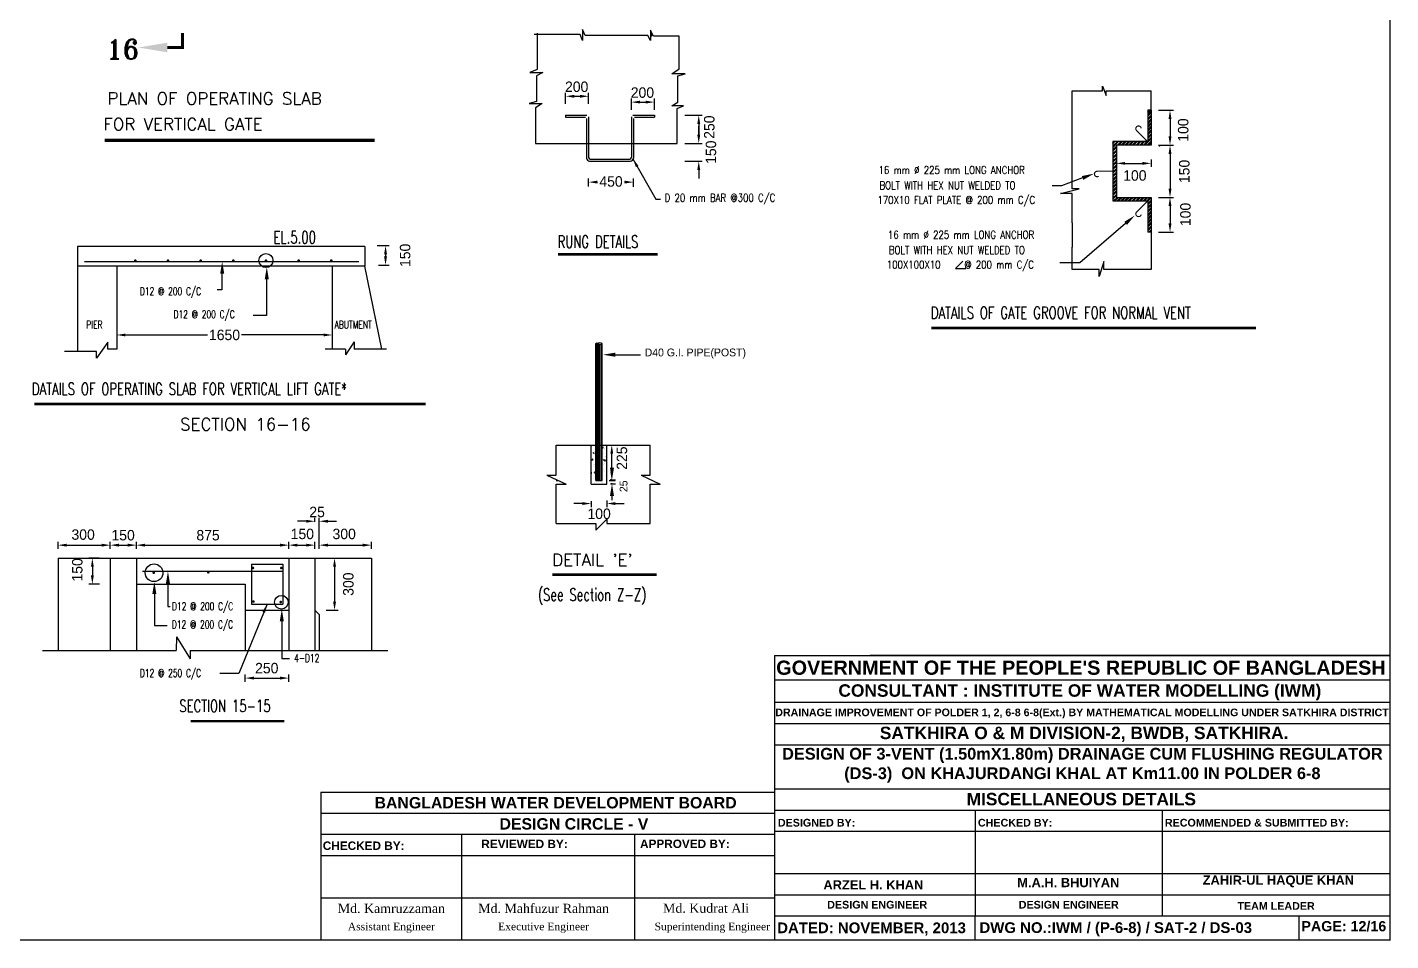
# Model space of a CAD drawing. Extents: x -377620 to 406987, y -326460 to -226264.
# Drawn here: x 367836 to 406987, y -272892 to -246660 of the extents above; entities that cross this region are included whole.
import ezdxf
from ezdxf.enums import TextEntityAlignment as Align

# ---------------------------------------------------------------- set-up
doc = ezdxf.new("R2010")
doc.units = 0
doc.header["$LTSCALE"] = 300
doc.header["$MEASUREMENT"] = 0
doc.layers.get('0').update_dxf_attribs({"linetype": 'CONTINUOUS'})
doc.layers.get('DEFPOINTS').update_dxf_attribs({"linetype": 'CONTINUOUS'})
doc.layers.add('Left Bank Profile', color=7, linetype='CONTINUOUS', lineweight=25)
doc.layers.add('LINE', color=7, linetype='CONTINUOUS')
doc.styles.add('BIG', font='ROMANT.SHX')
doc.styles.add('ROMANS', font='romans.shx', dxfattribs={"width": 0.8, "height": 100})
doc.styles.add('RS100', font='ROMANS', dxfattribs={"width": 0.7, "height": 100})
doc.dimstyles.new('3', dxfattribs={"dimtxt": 225, "dimasz": 350, "dimexe": 100, "dimexo": 25, "dimgap": 9, "dimtad": 0, "dimdec": 0, "dimzin": 0, "dimdsep": 46, "dimtxsty": 'Standard', "dimcen": 0, "dimclrd": 5, "dimclre": 6, "dimclrt": 256, "dimadec": 0, "dimazin": 0, "dimtfac": 1, "dimtdec": 0, "dimtofl": 0, "dimtmove": 2, "dimatfit": 3, "dimfxl": 1, "dimtolj": 1, "dimtzin": 0, "dimarcsym": 0})

# ---------------------------------------------------------------- blocks, each defined once
blk = doc.blocks.new('*D49')
at = {"layer": 'DEFPOINTS', "color": 0}
for p in [(376410, -261902), (376391, -263402), (376659, -263402)]:
    blk.add_point(p, dxfattribs=at)
at = {"layer": 'LINE', "color": 7, "lineweight": -2}
for p, q in [((376435, -261902), (376759, -261902)), ((376659, -262152), (376659, -263152)), ((376416, -263402), (376759, -263402))]:
    blk.add_line(p, q, dxfattribs=at)
at = {"layer": 'LINE', "color": 7}
for points in [[(376617, -262152), (376701, -262152), (376659, -261902)], [(376617, -263152), (376701, -263152), (376659, -263402)]]:
    blk.add_solid(points, dxfattribs=at)
at = {"layer": 'LINE', "color": 7, "insert": (377057, -262652), "char_height": 300, "attachment_point": 5, "rotation": 90}
blk.add_mtext('\\A1;300', dxfattribs=at)
blk = doc.blocks.new('*D51')
at = {"layer": 'DEFPOINTS', "color": 0}
for p in [(375345, -265349), (374095, -265478), (375345, -265478)]:
    blk.add_point(p, dxfattribs=at)
at = {"layer": 'LINE', "color": 7, "lineweight": -2}
for p, q in [((374095, -265453), (374095, -265249)), ((374345, -265349), (375095, -265349)), ((375345, -265453), (375345, -265249))]:
    blk.add_line(p, q, dxfattribs=at)
at = {"layer": 'LINE', "color": 7}
for points in [[(374345, -265308), (374345, -265391), (374095, -265349)], [(375095, -265308), (375095, -265391), (375345, -265349)]]:
    blk.add_solid(points, dxfattribs=at)
at = {"layer": 'LINE', "color": 7, "insert": (374713, -265065), "char_height": 300, "attachment_point": 5}
blk.add_mtext('\\A1;250', dxfattribs=at)
blk = doc.blocks.new('*D53')
at = {"layer": 'DEFPOINTS', "color": 0}
for p in [(376095, -260889), (376220, -260846), (376220, -261551)]:
    blk.add_point(p, dxfattribs=at)
at = {"layer": 'LINE', "color": 7, "lineweight": -2}
for p, q in [((375845, -260846), (375595, -260846)), ((376095, -260864), (376095, -260746)), ((376220, -261526), (376220, -260746)), ((376470, -260846), (376720, -260846))]:
    blk.add_line(p, q, dxfattribs=at)
at = {"layer": 'LINE', "color": 7}
for points in [[(375845, -260804), (375845, -260887), (376095, -260846)], [(376470, -260804), (376470, -260887), (376220, -260846)]]:
    blk.add_solid(points, dxfattribs=at)
at = {"layer": 'LINE', "color": 7, "insert": (376158, -260582), "char_height": 300, "attachment_point": 5}
blk.add_mtext('\\A1;25', dxfattribs=at)
blk = doc.blocks.new('*D54')
at = {"layer": 'DEFPOINTS', "color": 0}
for p in [(370970, -261661), (375345, -261532), (375345, -261661)]:
    blk.add_point(p, dxfattribs=at)
at = {"layer": 'LINE', "color": 7, "lineweight": -2}
for p, q in [((370970, -261636), (370970, -261432)), ((375345, -261636), (375345, -261432)), ((371220, -261532), (375095, -261532))]:
    blk.add_line(p, q, dxfattribs=at)
at = {"layer": 'LINE', "color": 7}
for points in [[(371220, -261490), (371220, -261574), (370970, -261532)], [(375095, -261490), (375095, -261574), (375345, -261532)]]:
    blk.add_solid(points, dxfattribs=at)
at = {"layer": 'LINE', "color": 7, "insert": (373027, -261248), "char_height": 300, "attachment_point": 5}
blk.add_mtext('\\A1;875', dxfattribs=at)
blk = doc.blocks.new('*D55')
at = {"layer": 'DEFPOINTS', "color": 0}
for p in [(369926, -261902), (369705, -262652), (369939, -262652)]:
    blk.add_point(p, dxfattribs=at)
at = {"layer": 'LINE', "color": 7, "lineweight": -2}
for p, q in [((369901, -261902), (369605, -261902)), ((369705, -262152), (369705, -262402)), ((369914, -262652), (369605, -262652))]:
    blk.add_line(p, q, dxfattribs=at)
at = {"layer": 'LINE', "color": 7}
for points in [[(369664, -262152), (369747, -262152), (369705, -261902)], [(369664, -262402), (369747, -262402), (369705, -262652)]]:
    blk.add_solid(points, dxfattribs=at)
at = {"layer": 'LINE', "color": 7, "insert": (369274, -262242), "char_height": 300, "attachment_point": 5, "rotation": 90}
blk.add_mtext('\\A1;150', dxfattribs=at)
blk = doc.blocks.new('*D56')
at = {"layer": 'DEFPOINTS', "color": 0}
for p in [(368720, -261661), (370220, -261532), (370220, -261661)]:
    blk.add_point(p, dxfattribs=at)
at = {"layer": 'LINE', "color": 7, "lineweight": -2}
for p, q in [((368720, -261636), (368720, -261432)), ((370220, -261636), (370220, -261432)), ((368970, -261532), (369970, -261532))]:
    blk.add_line(p, q, dxfattribs=at)
at = {"layer": 'LINE', "color": 7}
for points in [[(368970, -261490), (368970, -261574), (368720, -261532)], [(369970, -261490), (369970, -261574), (370220, -261532)]]:
    blk.add_solid(points, dxfattribs=at)
at = {"layer": 'LINE', "color": 7, "insert": (369440, -261230), "char_height": 300, "attachment_point": 5}
blk.add_mtext('\\A1;300', dxfattribs=at)
blk = doc.blocks.new('*D57')
at = {"layer": 'DEFPOINTS', "color": 0}
for p in [(370220, -261661), (370970, -261532), (370970, -261661)]:
    blk.add_point(p, dxfattribs=at)
at = {"layer": 'LINE', "color": 7, "lineweight": -2}
for p, q in [((370220, -261636), (370220, -261432)), ((370970, -261636), (370970, -261432)), ((370470, -261532), (370720, -261532))]:
    blk.add_line(p, q, dxfattribs=at)
at = {"layer": 'LINE', "color": 7}
for points in [[(370470, -261490), (370470, -261574), (370220, -261532)], [(370720, -261490), (370720, -261574), (370970, -261532)]]:
    blk.add_solid(points, dxfattribs=at)
at = {"layer": 'LINE', "color": 7, "insert": (370588, -261248), "char_height": 300, "attachment_point": 5}
blk.add_mtext('\\A1;150', dxfattribs=at)
blk = doc.blocks.new('*D58')
at = {"layer": 'DEFPOINTS', "color": 0}
for p in [(375345, -261661), (376095, -261532), (376095, -261661)]:
    blk.add_point(p, dxfattribs=at)
at = {"layer": 'LINE', "color": 7, "lineweight": -2}
for p, q in [((375345, -261636), (375345, -261432)), ((376095, -261636), (376095, -261432)), ((375595, -261532), (375845, -261532))]:
    blk.add_line(p, q, dxfattribs=at)
at = {"layer": 'LINE', "color": 7}
for points in [[(375595, -261490), (375595, -261574), (375345, -261532)], [(375845, -261490), (375845, -261574), (376095, -261532)]]:
    blk.add_solid(points, dxfattribs=at)
at = {"layer": 'LINE', "color": 7, "insert": (375735, -261212), "char_height": 300, "attachment_point": 5}
blk.add_mtext('\\A1;150', dxfattribs=at)
blk = doc.blocks.new('*D59')
at = {"layer": 'DEFPOINTS', "color": 0}
for p in [(376220, -261661), (377720, -261532), (377720, -261661)]:
    blk.add_point(p, dxfattribs=at)
at = {"layer": 'LINE', "color": 7, "lineweight": -2}
for p, q in [((376220, -261636), (376220, -261432)), ((377720, -261636), (377720, -261432)), ((376470, -261532), (377470, -261532))]:
    blk.add_line(p, q, dxfattribs=at)
at = {"layer": 'LINE', "color": 7}
for points in [[(376470, -261490), (376470, -261574), (376220, -261532)], [(377470, -261490), (377470, -261574), (377720, -261532)]]:
    blk.add_solid(points, dxfattribs=at)
at = {"layer": 'LINE', "color": 7, "insert": (376936, -261212), "char_height": 300, "attachment_point": 5}
blk.add_mtext('\\A1;300', dxfattribs=at)
blk = doc.blocks.new('*D61')
at = {"layer": 'DEFPOINTS', "color": 0}
for p in [(370406, -255125), (376594, -255159), (370406, -255497)]:
    blk.add_point(p, dxfattribs=at)
at = {"layer": 'LINE', "color": 7, "lineweight": -2}
for p, q in [((370406, -255150), (370406, -255597)), ((376594, -255184), (376594, -255597)), ((370656, -255497), (373016, -255497)), ((376344, -255497), (373984, -255497))]:
    blk.add_line(p, q, dxfattribs=at)
at = {"layer": 'LINE', "color": 7}
for points in [[(370656, -255455), (370656, -255538), (370406, -255497)], [(376344, -255455), (376344, -255538), (376594, -255497)]]:
    blk.add_solid(points, dxfattribs=at)
at = {"layer": 'LINE', "color": 7, "insert": (373500, -255497), "char_height": 300, "attachment_point": 5}
blk.add_mtext('\\A1;1650', dxfattribs=at)
blk = doc.blocks.new('*D64')
at = {"layer": 'DEFPOINTS', "color": 0}
for p in [(377854, -252929), (377899, -253492), (378124, -253492)]:
    blk.add_point(p, dxfattribs=at)
at = {"layer": 'LINE', "color": 7, "lineweight": -2}
for p, q in [((377879, -252929), (378224, -252929)), ((378124, -253179), (378124, -253242)), ((377924, -253492), (378224, -253492))]:
    blk.add_line(p, q, dxfattribs=at)
at = {"layer": 'LINE', "color": 7}
for points in [[(378082, -253179), (378165, -253179), (378124, -252929)], [(378082, -253242), (378165, -253242), (378124, -253492)]]:
    blk.add_solid(points, dxfattribs=at)
at = {"layer": 'LINE', "color": 7, "insert": (378687, -253210), "char_height": 300, "attachment_point": 5, "rotation": 90}
blk.add_mtext('\\A1;150', dxfattribs=at)
blk = doc.blocks.new('*D65')
at = {"layer": 'DEFPOINTS', "color": 0}
for p in [(384026, -260243), (384476, -260229), (384476, -260337)]:
    blk.add_point(p, dxfattribs=at)
at = {"layer": 'LINE', "color": 7, "lineweight": -2}
for p, q in [((383776, -260337), (383526, -260337)), ((384026, -260268), (384026, -260437)), ((384476, -260254), (384476, -260437)), ((384726, -260337), (384976, -260337))]:
    blk.add_line(p, q, dxfattribs=at)
at = {"layer": 'LINE', "color": 7}
for points in [[(383776, -260296), (383776, -260379), (384026, -260337)], [(384726, -260296), (384726, -260379), (384476, -260337)]]:
    blk.add_solid(points, dxfattribs=at)
at = {"layer": 'LINE', "color": 7, "insert": (384256, -260633), "char_height": 300, "attachment_point": 5}
blk.add_mtext('\\A1;100', dxfattribs=at)
blk = doc.blocks.new('*D66')
at = {"layer": 'DEFPOINTS', "color": 0}
for p in [(384532, -258659), (384620, -258659), (384523, -259671)]:
    blk.add_point(p, dxfattribs=at)
at = {"layer": 'LINE', "color": 7, "lineweight": -2}
for p, q in [((384557, -258659), (384720, -258659)), ((384620, -259421), (384620, -258909)), ((384548, -259671), (384720, -259671))]:
    blk.add_line(p, q, dxfattribs=at)
at = {"layer": 'LINE', "color": 7}
for points in [[(384578, -258909), (384661, -258909), (384620, -258659)], [(384578, -259421), (384661, -259421), (384620, -259671)]]:
    blk.add_solid(points, dxfattribs=at)
at = {"layer": 'LINE', "color": 7, "insert": (384913, -259033), "char_height": 300, "attachment_point": 5, "rotation": 90}
blk.add_mtext('\\A1;225', dxfattribs=at)
blk = doc.blocks.new('*X28')
at = {"color": 0}
for p, q in [((15326, -4278), (15326, -4278)), ((15619, -4324), (15642, -4298)), ((15647, -4329), (15642, -4298)), ((15310, -4460), (15310, -4460)), ((15328, -4671), (15352, -4643)), ((15328, -4671), (15358, -4674)), ((15358, -4674), (15352, -4643)), ((15360, -4472), (15395, -4458)), ((15360, -4472), (15385, -4489)), ((15385, -4489), (15395, -4458)), ((15389, -4532), (15389, -4532)), ((15395, -4365), (15395, -4365)), ((15397, -4422), (15397, -4422)), ((15431, -4345), (15431, -4345)), ((15435, -4444), (15435, -4444)), ((15619, -4327), (15647, -4329)), ((15624, -4419), (15624, -4419)), ((15642, -4661), (15642, -4661)), ((15648, -4494), (15648, -4494)), ((15654, -4328), (15654, -4328)), ((15659, -4673), (15694, -4660)), ((15659, -4673), (15684, -4690)), ((15684, -4690), (15694, -4660)), ((15687, -4703), (15711, -4674)), ((15688, -4372), (15688, -4372)), ((15698, -4356), (15698, -4356)), ((15717, -4705), (15711, -4674)), ((15740, -4579), (15754, -4565)), ((15740, -4579), (15754, -4581)), ((15304, -5034), (15312, -5026)), ((15304, -5071), (15317, -5073)), ((15317, -5073), (15312, -5026)), ((15361, -4813), (15361, -4813)), ((15370, -5031), (15370, -5031)), ((15376, -4865), (15376, -4865)), ((15383, -4698), (15383, -4698)), ((15395, -5055), (15395, -5055)), ((15396, -4799), (15396, -4799)), ((15398, -5047), (15422, -5019)), ((15398, -5047), (15427, -5050)), ((15427, -5050), (15422, -5019)), ((15630, -4994), (15630, -4994)), ((15636, -4827), (15636, -4827)), ((15663, -4810), (15663, -4810)), ((15670, -4953), (15670, -4953)), ((15677, -4772), (15677, -4772)), ((15687, -4703), (15717, -4705)), ((15687, -5005), (15687, -5005)), ((15358, -5364), (15358, -5364)), ((15364, -5198), (15364, -5198)), ((15407, -5347), (15407, -5347)), ((15414, -5166), (15414, -5166)), ((15466, -5320), (15466, -5320)), ((15597, -5322), (15597, -5322)), ((15618, -5327), (15618, -5327)), ((15624, -5160), (15624, -5160)), ((15728, -5125), (15728, -5125)), ((15733, -5331), (15733, -5331))]:
    blk.add_line(p, q, dxfattribs=at)
blk = doc.blocks.new('*D90')
at = {"layer": 'DEFPOINTS', "color": 0}
for p in [(386697, -249996), (386697, -250506), (387117, -250506)]:
    blk.add_point(p, dxfattribs=at)
at = {"layer": 'LINE', "color": 7, "lineweight": -2}
for p, q in [((387117, -249746), (387117, -249496)), ((386722, -249996), (387217, -249996)), ((386722, -250506), (387217, -250506)), ((387117, -250756), (387117, -251006))]:
    blk.add_line(p, q, dxfattribs=at)
at = {"layer": 'LINE', "color": 7}
for points in [[(387075, -249746), (387159, -249746), (387117, -249996)], [(387075, -250756), (387159, -250756), (387117, -250506)]]:
    blk.add_solid(points, dxfattribs=at)
at = {"layer": 'LINE', "color": 7, "insert": (387469, -250248), "char_height": 300, "attachment_point": 5, "rotation": 90}
blk.add_mtext('\\A1;150', dxfattribs=at)
blk = doc.blocks.new('*D91')
at = {"layer": 'DEFPOINTS', "color": 0}
for p in [(400294, -250045), (400294, -251545), (400649, -251545)]:
    blk.add_point(p, dxfattribs=at)
at = {"layer": 'LINE', "color": 7, "lineweight": -2}
for p, q in [((400319, -250045), (400749, -250045)), ((400649, -250295), (400649, -251295)), ((400319, -251545), (400749, -251545))]:
    blk.add_line(p, q, dxfattribs=at)
at = {"layer": 'LINE', "color": 7}
for points in [[(400607, -250295), (400691, -250295), (400649, -250045)], [(400607, -251295), (400691, -251295), (400649, -251545)]]:
    blk.add_solid(points, dxfattribs=at)
at = {"layer": 'LINE', "color": 7, "insert": (401029, -249612), "char_height": 300, "attachment_point": 5, "rotation": 90}
blk.add_mtext('\\A1;100', dxfattribs=at)
blk = doc.blocks.new('*D92')
at = {"layer": 'DEFPOINTS', "color": 0}
for p in [(400294, -249044), (400294, -250045), (400649, -250045)]:
    blk.add_point(p, dxfattribs=at)
at = {"layer": 'LINE', "color": 7, "lineweight": -2}
for p, q in [((400319, -249044), (400749, -249044)), ((400649, -249294), (400649, -249795)), ((400319, -250045), (400749, -250045))]:
    blk.add_line(p, q, dxfattribs=at)
at = {"layer": 'LINE', "color": 7}
for points in [[(400607, -249294), (400691, -249294), (400649, -249044)], [(400607, -249795), (400691, -249795), (400649, -250045)]]:
    blk.add_solid(points, dxfattribs=at)
at = {"layer": 'LINE', "color": 7, "insert": (401061, -250800), "char_height": 300, "attachment_point": 5, "rotation": 90}
blk.add_mtext('\\A1;150', dxfattribs=at)
blk = doc.blocks.new('*D93')
at = {"layer": 'DEFPOINTS', "color": 0}
for p in [(383953, -251262), (385243, -251107), (385243, -251263)]:
    blk.add_point(p, dxfattribs=at)
at = {"layer": 'LINE', "color": 7, "lineweight": -2}
for p, q in [((383953, -251237), (383953, -251007)), ((384203, -251107), (384214, -251107)), ((384993, -251107), (384982, -251107)), ((385243, -251238), (385243, -251007))]:
    blk.add_line(p, q, dxfattribs=at)
at = {"layer": 'LINE', "color": 7}
for points in [[(384203, -251065), (384203, -251148), (383953, -251107)], [(384993, -251065), (384993, -251148), (385243, -251107)]]:
    blk.add_solid(points, dxfattribs=at)
at = {"layer": 'LINE', "color": 7, "insert": (384598, -251090), "char_height": 300, "attachment_point": 5}
blk.add_mtext('\\A1;450', dxfattribs=at)
blk = doc.blocks.new('*D94')
at = {"layer": 'DEFPOINTS', "color": 0}
for p in [(400294, -251545), (400294, -252545), (400649, -252545)]:
    blk.add_point(p, dxfattribs=at)
at = {"layer": 'LINE', "color": 7, "lineweight": -2}
for p, q in [((400319, -251545), (400749, -251545)), ((400649, -251795), (400649, -252295)), ((400319, -252545), (400749, -252545))]:
    blk.add_line(p, q, dxfattribs=at)
at = {"layer": 'LINE', "color": 7}
for points in [[(400607, -251795), (400691, -251795), (400649, -251545)], [(400607, -252295), (400691, -252295), (400649, -252545)]]:
    blk.add_solid(points, dxfattribs=at)
at = {"layer": 'LINE', "color": 7, "insert": (401093, -252036), "char_height": 300, "attachment_point": 5, "rotation": 90}
blk.add_mtext('\\A1;100', dxfattribs=at)
blk = doc.blocks.new('*D95')
at = {"layer": 'DEFPOINTS', "color": 0}
for p in [(399108, -250436), (400108, -250436), (400108, -250568)]:
    blk.add_point(p, dxfattribs=at)
at = {"layer": 'LINE', "color": 7, "lineweight": -2}
for p, q in [((399108, -250461), (399108, -250668)), ((400108, -250461), (400108, -250668)), ((399358, -250568), (399858, -250568))]:
    blk.add_line(p, q, dxfattribs=at)
at = {"layer": 'LINE', "color": 7}
for points in [[(399358, -250527), (399358, -250610), (399108, -250568)], [(399858, -250527), (399858, -250610), (400108, -250568)]]:
    blk.add_solid(points, dxfattribs=at)
at = {"layer": 'LINE', "color": 7, "insert": (399639, -250918), "char_height": 300, "attachment_point": 5}
blk.add_mtext('\\A1;100', dxfattribs=at)
blk = doc.blocks.new('*D96')
at = {"layer": 'DEFPOINTS', "color": 0}
for p in [(386697, -249186), (386697, -249996), (387117, -249996)]:
    blk.add_point(p, dxfattribs=at)
at = {"layer": 'LINE', "color": 7, "lineweight": -2}
for p, q in [((386722, -249186), (387217, -249186)), ((387117, -249436), (387117, -249746)), ((386722, -249996), (387217, -249996))]:
    blk.add_line(p, q, dxfattribs=at)
at = {"layer": 'LINE', "color": 7}
for points in [[(387075, -249436), (387159, -249436), (387117, -249186)], [(387075, -249746), (387159, -249746), (387117, -249996)]]:
    blk.add_solid(points, dxfattribs=at)
at = {"layer": 'LINE', "color": 7, "insert": (387421, -249528), "char_height": 300, "attachment_point": 5, "rotation": 90}
blk.add_mtext('\\A1;250', dxfattribs=at)
blk = doc.blocks.new('*D97')
at = {"layer": 'DEFPOINTS', "color": 0}
for p in [(385842, -248809), (385182, -249053), (385842, -249053)]:
    blk.add_point(p, dxfattribs=at)
at = {"layer": 'LINE', "color": 7, "lineweight": -2}
for p, q in [((385182, -249028), (385182, -248709)), ((385432, -248809), (385592, -248809)), ((385842, -249028), (385842, -248709))]:
    blk.add_line(p, q, dxfattribs=at)
at = {"layer": 'LINE', "color": 7}
for points in [[(385432, -248767), (385432, -248850), (385182, -248809)], [(385592, -248767), (385592, -248850), (385842, -248809)]]:
    blk.add_solid(points, dxfattribs=at)
at = {"layer": 'LINE', "color": 7, "insert": (385500, -248537), "char_height": 300, "attachment_point": 5}
blk.add_mtext('\\A1;200', dxfattribs=at)
blk = doc.blocks.new('*D98')
at = {"layer": 'DEFPOINTS', "color": 0}
for p in [(383293, -248886), (383953, -248642), (383953, -248886)]:
    blk.add_point(p, dxfattribs=at)
at = {"layer": 'LINE', "color": 7, "lineweight": -2}
for p, q in [((383293, -248861), (383293, -248542)), ((383953, -248861), (383953, -248542)), ((383543, -248642), (383703, -248642))]:
    blk.add_line(p, q, dxfattribs=at)
at = {"layer": 'LINE', "color": 7}
for points in [[(383543, -248600), (383543, -248684), (383293, -248642)], [(383703, -248600), (383703, -248684), (383953, -248642)]]:
    blk.add_solid(points, dxfattribs=at)
at = {"layer": 'LINE', "color": 7, "insert": (383612, -248370), "char_height": 300, "attachment_point": 5}
blk.add_mtext('\\A1;200', dxfattribs=at)

msp = doc.modelspace()

# ---------------------------------------------------------------- linework, layer by layer
at = {"layer": 'LINE', "color": 7}
for p, q in [((383712.034, -246872.0374), (382391.3734, -246872.0374)), ((382474.7821, -246830.382), (382474.7821, -247871.7665)), ((383774.5905, -247038.6589), (383712.034, -246872.0374)), ((383774.5905, -246726.2436), (383774.5905, -247038.6589)), ((383857.9991, -246892.8651), (383774.5905, -246726.2436)), ((385651.2858, -246892.8651), (383857.9991, -246892.8651)), ((385734.6945, -247038.6589), (385651.2858, -246892.8651)), ((385734.6945, -246747.0713), (385734.6945, -247038.6589)), ((385818.1032, -246913.6928), (385734.6945, -246747.0713)), ((385734.6945, -246876.4056), (385761.2248, -246844.7881)), ((385734.6945, -246904.138), (385772.7875, -246907.4707)), ((385772.9958, -246907.584), (385761.4332, -246844.9014)), ((386555.903, -246913.6928), (385818.1032, -246913.6928)), ((386555.903, -247850.9388), (386555.903, -246913.6928)), ((382474.7821, -247871.7665), (382266.2604, -247955.0772)), ((382266.2604, -247955.0772), (382641.5994, -247955.0772)), ((382292.4252, -247954.2329), (382292.4252, -247954.2329)), ((382641.5994, -247955.0772), (382453.9299, -248059.2157)), ((382453.9299, -248059.2157), (382453.9299, -248788.1848)), ((386347.3813, -247996.7326), (386555.903, -247850.9388)), ((386722.7204, -247996.7326), (386347.3813, -247996.7326)), ((386514.1986, -248059.2157), (386722.7204, -247996.7326)), ((386514.1986, -248809.0125), (386514.1986, -248059.2157)), ((386523.1384, -247873.8471), (386555.903, -247839.6994)), ((397840.8048, -251303.4316), (397840.8048, -248487.4316)), ((397840.8048, -248487.4316), (398712.8048, -248487.4316)), ((398712.8048, -248352.4316), (398813.8048, -248621.4316)), ((398712.8048, -248487.4316), (398712.8048, -248352.4316)), ((398813.8048, -248487.4316), (400108.4566, -248487.4316)), ((398813.8048, -248621.4316), (398813.8048, -248487.4316)), ((400108.4566, -249044.9165), (400108.4566, -248487.4316)), ((382453.9299, -248788.1848), (382245.4082, -248850.6679)), ((382245.4082, -248850.6679), (382620.7473, -248850.6679)), ((382620.7473, -248850.6679), (382433.0777, -248975.634)), ((382433.0777, -248975.634), (382433.0777, -249996.1908)), ((382446.1262, -248799.8497), (382446.1262, -248799.8497)), ((386347.3813, -248913.151), (386514.1986, -248809.0125)), ((386681.016, -248913.151), (386347.3813, -248913.151)), ((386441.4717, -248783.3105), (386441.4717, -248783.3105)), ((386493.3465, -248996.4617), (386681.016, -248913.151)), ((383291.1557, -249198.0575), (383291.1557, -249198.0575)), ((383293.0954, -249186.1908), (383908.0954, -249186.1908)), ((383293.0954, -249186.1908), (383293.0954, -249246.1908)), ((383293.0954, -249246.1908), (383863.0954, -249246.1908)), ((383893.0954, -249276.1908), (383893.0954, -250416.1908)), ((383953.0954, -249231.1908), (383953.0954, -250401.1908)), ((385183.0954, -249231.1908), (385183.0954, -250401.1908)), ((385228.0954, -249186.1908), (385843.0954, -249186.1908)), ((385243.0954, -249276.1908), (385243.0954, -250416.1908)), ((385273.0954, -249246.1908), (385843.0954, -249246.1908)), ((385843.0954, -249186.1908), (385843.0954, -249246.1908)), ((386493.3465, -249996.1908), (386493.3465, -248996.4617)), ((400008.4566, -249132.189), (400096.3808, -249044.2648)), ((400108.4566, -249044.9165), (400008.4566, -249044.9165)), ((400008.4566, -249094.689), (400058.2291, -249044.9165)), ((400008.4566, -249179.1466), (400108.4566, -249079.1466)), ((400008.4566, -249216.6466), (400108.4566, -249116.6466)), ((400008.4566, -249285.2126), (400108.4566, -249185.2126)), ((400008.4566, -249322.7126), (400108.4566, -249222.7126)), ((400008.4566, -249391.2786), (400108.4566, -249291.2786)), ((400008.4566, -249428.7786), (400108.4566, -249328.7786)), ((400008.4566, -249497.3446), (400108.4566, -249397.3446)), ((400008.4566, -249534.8446), (400108.4566, -249434.8446)), ((400008.4566, -249603.4106), (400108.4566, -249503.4106)), ((400008.4566, -249640.9106), (400108.4566, -249540.9106)), ((400008.4566, -249709.4767), (400108.4566, -249609.4767)), ((400008.4566, -249746.9767), (400108.4566, -249646.9767)), ((400008.4566, -249815.5427), (400108.4566, -249715.5427)), ((400008.4566, -249853.0427), (400108.4566, -249753.0427)), ((382433.0777, -249996.1908), (386493.3465, -249996.1908)), ((399008.4566, -250110.5806), (399174.1207, -249944.9165)), ((399008.4566, -249967.0145), (399030.5547, -249944.9165)), ((399008.4566, -250073.0806), (399136.6207, -249944.9165)), ((399008.4566, -250004.5145), (399068.0547, -249944.9165)), ((399008.4566, -250179.1466), (399108.4566, -250079.1466)), ((399008.4566, -250216.6466), (399108.4566, -250116.6466)), ((399142.6867, -250044.9165), (399242.6867, -249944.9165)), ((399180.1867, -250044.9165), (399280.1867, -249944.9165)), ((399248.7527, -250044.9165), (399348.7527, -249944.9165)), ((399286.2527, -250044.9165), (399386.2527, -249944.9165)), ((399354.8187, -250044.9165), (399454.8187, -249944.9165)), ((399392.3187, -250044.9165), (399492.3187, -249944.9165)), ((399460.8848, -250044.9165), (399560.8848, -249944.9165)), ((399498.3848, -250044.9165), (399598.3848, -249944.9165)), ((399566.9508, -250044.9165), (399666.9508, -249944.9165)), ((399604.4508, -250044.9165), (399704.4508, -249944.9165)), ((399673.0168, -250044.9165), (399773.0168, -249944.9165)), ((399710.5168, -250044.9165), (399810.5168, -249944.9165)), ((399779.0828, -250044.9165), (399879.0828, -249944.9165)), ((399816.5828, -250044.9165), (399916.5828, -249944.9165)), ((399885.1488, -250044.9165), (399985.1488, -249944.9165)), ((399922.6488, -250044.9165), (400108.4566, -249859.1087)), ((399991.2148, -250044.9165), (400108.4566, -249927.6747)), ((400008.4566, -249921.6087), (400108.4566, -249821.6087)), ((400028.7148, -250044.9165), (400108.4566, -249965.1747)), ((400097.2809, -250044.9165), (400108.4566, -250033.7407)), ((383983.0954, -250506.1908), (385153.0954, -250506.1908)), ((383998.0954, -250446.1908), (385138.0954, -250446.1908)), ((399008.4566, -250285.2126), (399108.4566, -250185.2126)), ((399008.4566, -250322.7126), (399108.4566, -250222.7126)), ((399008.4566, -250391.2786), (399108.4566, -250291.2786)), ((399008.4566, -250428.7786), (399108.4566, -250328.7786)), ((399008.4566, -250497.3446), (399108.4566, -250397.3446)), ((399008.4566, -250534.8446), (399108.4566, -250434.8446)), ((399008.4566, -250603.4106), (399108.4566, -250503.4106)), ((399008.4566, -250640.9106), (399108.4566, -250540.9106)), ((399008.4566, -250709.4767), (399108.4566, -250609.4767)), ((399008.4566, -250746.9767), (399108.4566, -250646.9767)), ((399008.4566, -250815.5427), (399108.4566, -250715.5427)), ((399008.4566, -250853.0427), (399108.4566, -250753.0427)), ((399008.4566, -250921.6087), (399108.4566, -250821.6087)), ((399008.4566, -250959.1087), (399108.4566, -250859.1087)), ((399008.4566, -251027.6747), (399108.4566, -250927.6747)), ((397537.4022, -251217.8299), (397264.4407, -251217.8299)), ((397504.8048, -251438.4316), (398041.8048, -251303.4316)), ((398138.5111, -250988.2269), (397537.4022, -251217.8299)), ((398041.8048, -251303.4316), (397840.8048, -251303.4316)), ((399008.4566, -251065.1747), (399108.4566, -250965.1747)), ((399008.4566, -251133.7407), (399108.4566, -251033.7407)), ((399008.4566, -251171.2407), (399108.4566, -251071.2407)), ((399008.4566, -251239.8068), (399108.4566, -251139.8068)), ((399008.4566, -251277.3068), (399108.4566, -251177.3068)), ((399008.4566, -251345.8728), (399108.4566, -251245.8728)), ((399008.4566, -251383.3728), (399108.4566, -251283.3728)), ((397840.8048, -251438.4316), (397504.8048, -251438.4316)), ((397840.8048, -252279.4316), (397840.8048, -251438.4316)), ((399008.4566, -251451.9388), (399108.4566, -251351.9388)), ((399008.4566, -251489.4388), (399108.4566, -251389.4388)), ((399008.4566, -251558.0048), (399108.4566, -251458.0048)), ((399008.4566, -251595.5048), (399108.4566, -251495.5048)), ((399027.6109, -251644.9165), (399127.6109, -251544.9165)), ((399065.1109, -251644.9165), (399165.1109, -251544.9165)), ((399133.677, -251644.9165), (399233.677, -251544.9165)), ((399171.177, -251644.9165), (399271.177, -251544.9165)), ((399239.743, -251644.9165), (399339.743, -251544.9165)), ((399277.243, -251644.9165), (399377.243, -251544.9165)), ((399345.809, -251644.9165), (399445.809, -251544.9165)), ((399383.309, -251644.9165), (399483.309, -251544.9165)), ((399451.875, -251644.9165), (399551.875, -251544.9165)), ((399489.375, -251644.9165), (399589.375, -251544.9165)), ((399557.941, -251644.9165), (399657.941, -251544.9165)), ((399595.441, -251644.9165), (399695.441, -251544.9165)), ((399664.0071, -251644.9165), (399764.0071, -251544.9165)), ((399701.5071, -251644.9165), (399801.5071, -251544.9165)), ((399770.0731, -251644.9165), (399870.0731, -251544.9165)), ((399807.5731, -251644.9165), (399907.5731, -251544.9165)), ((399876.1391, -251644.9165), (399976.1391, -251544.9165)), ((399913.6391, -251644.9165), (400013.6391, -251544.9165)), ((399982.2051, -251644.9165), (400082.2051, -251544.9165)), ((400008.4566, -251656.165), (400108.4566, -251556.165)), ((400008.4566, -251724.731), (400108.4566, -251624.731)), ((400008.4566, -251762.231), (400108.4566, -251662.231)), ((400008.4566, -251830.797), (400108.4566, -251730.797)), ((400008.4566, -251868.297), (400108.4566, -251768.297)), ((400008.4566, -251936.863), (400108.4566, -251836.863)), ((400008.4566, -251974.363), (400108.4566, -251874.363)), ((400008.4566, -252042.929), (400108.4566, -251942.929)), ((400008.4566, -252080.429), (400108.4566, -251980.429)), ((400008.4566, -252148.9951), (400108.4566, -252048.9951)), ((400008.4566, -252186.4951), (400108.4566, -252086.4951)), ((397840.8048, -252279.4316), (397840.8048, -252977.4316)), ((399373.9978, -252291.5498), (398056.029, -253426.5793)), ((400008.4566, -252255.0611), (400108.4566, -252155.0611)), ((400008.4566, -252292.5611), (400108.4566, -252192.5611)), ((400008.4566, -252361.1271), (400108.4566, -252261.1271)), ((400008.4566, -252398.6271), (400108.4566, -252298.6271)), ((400008.4566, -252467.1931), (400108.4566, -252367.1931)), ((400008.4566, -252504.6931), (400108.4566, -252404.6931)), ((400036.7993, -252544.9165), (400108.4566, -252473.2591)), ((400074.2993, -252544.9165), (400108.4566, -252510.7591)), ((400108.4566, -252544.9165), (400008.4566, -252544.9165)), ((400108.4566, -252544.9165), (400108.4566, -253617.4316)), ((377531.0982, -252959.6001), (369281.0982, -252959.6001)), ((369281.0982, -252959.6001), (369281.0982, -253522.1001)), ((377531.0982, -252959.6001), (377531.0982, -253522.1001)), ((397840.8048, -253617.4316), (397840.8048, -252977.4316)), ((369281.0982, -253522.1001), (369278, -255953)), ((377531.0982, -253522.1001), (369281.0982, -253522.1001)), ((377353.5982, -253397), (369478.5982, -253397)), ((370406.0982, -253522.1001), (370406.0982, -255901.315)), ((373422.9842, -253580.7674), (373422.9842, -254196.5323)), ((376593.5982, -253522.1001), (376593.5982, -255901.315)), ((378017.1132, -255903.0108), (377531.0982, -253522.1001)), ((394702.5332, -253373.4505), (394489.1425, -253586.4347)), ((394489.1425, -253586.4347), (394782.5549, -253586.4347)), ((398056.029, -253426.5793), (397482.81, -253426.5793)), ((398612.8048, -253617.4316), (397840.8048, -253617.4316)), ((398746.8048, -253383.4316), (398612.8048, -253819.4316)), ((398612.8048, -253819.4316), (398612.8048, -253617.4316)), ((398746.8048, -253617.4316), (398746.8048, -253383.4316)), ((400108.4566, -253617.4316), (398746.8048, -253617.4316)), ((374703.8316, -253737.9849), (374703.8316, -254937.7008)), ((373422.9842, -254196.5323), (373288.1582, -254196.5323)), ((374703.8316, -254937.7008), (374321.8246, -254937.7008)), ((376972.2962, -255903.0108), (376391.061, -255903.0108)), ((377225.0075, -255692.5244), (376972.2962, -256071.3997)), ((376972.2962, -255903.0108), (376972.2962, -256071.3997)), ((377225.0075, -255692.5244), (377225.0075, -255903.0108)), ((378151.1468, -255903.0108), (377225.0075, -255903.0108)), ((384160.8569, -259671.3302), (384160.8569, -255741.3129)), ((384200.8569, -259671.3302), (384200.8569, -255741.3129)), ((384240.8569, -259671.3302), (384240.8569, -255759.3294)), ((384280.8569, -259671.3302), (384280.8569, -255768.0844)), ((384320.8569, -259671.3302), (384320.8569, -255756.9802)), ((384340.8569, -259671.3302), (384340.8569, -255741.3129)), ((384718.4809, -256062.9105), (385445.3158, -256062.9105)), ((383025.5848, -258658.8302), (385725.5848, -258658.8302)), ((383025.5848, -259522.4157), (383025.5848, -258658.8302)), ((384025.8569, -259783.8302), (384025.8569, -258658.8302)), ((384475.8569, -259783.8302), (384475.8569, -258658.8302)), ((385725.5848, -259522.4157), (385725.5848, -258658.8302)), ((384625.3449, -259310.1246), (384625.3449, -258960.1246)), ((382759.024, -259522.4157), (383025.5848, -259522.4157)), ((382759.024, -259522.4157), (383307.0134, -259777.0355)), ((385459.024, -259522.4157), (386007.0134, -259777.0355)), ((385459.024, -259522.4157), (385725.5848, -259522.4157)), ((383025.5848, -259671.3302), (383079.516, -259671.3302)), ((383025.5848, -260908.8302), (383025.5848, -259777.0355)), ((383025.5848, -259777.0355), (383307.0134, -259777.0355)), ((384025.8569, -259783.8302), (384475.8569, -259783.8302)), ((384160.8569, -259671.3302), (384340.8569, -259671.3302)), ((384616.5057, -259660.1246), (384725.3449, -259660.1246)), ((384623.2734, -259772.6246), (384725.3449, -259772.6246)), ((385725.5848, -260908.8302), (385725.5848, -259777.0355)), ((385725.5848, -259777.0355), (386007.0134, -259777.0355)), ((384625.3449, -260122.6246), (384625.3449, -260243.4122)), ((383025.5848, -260908.8302), (384160.8569, -260908.8302)), ((384479.4548, -260782.7835), (384160.8569, -261101.0575)), ((384160.8569, -260908.8302), (384160.8569, -261101.0575)), ((384479.4548, -260782.7835), (384479.4548, -260908.8302)), ((384479.4548, -260908.8302), (385725.5848, -260908.8302)), ((368720.4161, -261901.5142), (368720.4161, -264554.473)), ((368720.4161, -261901.5142), (377720.4161, -261901.5142)), ((370220.4161, -261901.5142), (370220.4161, -264554.473)), ((370970.4161, -261901.5142), (370970.4161, -264554.473)), ((375345.4161, -261901.5142), (375345.4161, -264554.473)), ((376095.4161, -261901.5142), (376095.4161, -264554.473)), ((377720.4161, -261901.5142), (377720.4161, -264554.473)), ((371145.4161, -262276.5142), (375170.4161, -262276.5142)), ((374270.4161, -262076.5142), (374270.4161, -263226.5142)), ((374270.4161, -262076.5142), (375170.4161, -262076.5142)), ((375170.4161, -262076.5142), (375170.4161, -263226.5142)), ((370970.4161, -262651.5142), (374095.4161, -262651.5142)), ((371874.8761, -262633.6371), (371874.8761, -263289.293)), ((374095.4161, -262651.5142), (374095.4161, -264554.473)), ((371484.8667, -262935.3338), (371484.8667, -263842.4039)), ((371874.8761, -263289.293), (371941.9538, -263289.293)), ((374095.4161, -263401.5142), (375345.4161, -263401.5142)), ((374270.4161, -263226.5142), (375170.4161, -263226.5142)), ((376220.4161, -263526.5142), (376095.4161, -263401.5142)), ((371484.8667, -263842.4039), (371853.7936, -263842.4039)), ((375144.7715, -263722.441), (375144.7715, -264791.5748)), ((376220.4161, -263526.5142), (376220.4161, -264554.473)), ((372119.3644, -264169.1886), (372112.9397, -264554.473)), ((372119.3644, -264169.1886), (372517.9615, -264792.3196)), ((368269.4567, -264554.473), (372112.9397, -264554.473)), ((372517.9615, -264554.473), (372517.9615, -264792.3196)), ((372517.9615, -264554.473), (378189.9914, -264554.473)), ((375144.7715, -264791.5748), (375367.119, -264791.5748)), ((406965.158, -264703.5074), (406965.158, -272870.4538))]:
    msp.add_line(p, q, dxfattribs=at)
at = {"layer": 'LINE', "color": 7, "lineweight": 40, "const_width": 42.8247}
msp.add_lwpolyline([(346459.958, -272870.4538), (406965.158, -272870.4538), (406965.158, -230084.6338), (346459.958, -230084.6338)], close=True, dxfattribs=at)
at = {"layer": 'LINE', "color": 7}
for points, const_width in [([(372029.8796, -247240.5788), (372290.2043, -247240.5788), (372290.2043, -246820.6818)], 83.49), ([(371858.1666, -247240.5788), (372048.7789, -247240.5788)], 83.49), ([(370055, -249908.121), (377811.9475, -249908.121)], 101.2), ([(383078.0511, -253182.5663), (385935.7796, -253182.5663)], 75), ([(393794.0509, -255296.8503), (403114.2826, -255296.8503)], 75), ([(379271.084, -257482.3883), (368042.6112, -257482.3883)], 75), ([(382910.0286, -262380.3346), (385912.2652, -262380.3346)], 75), ([(375220.5178, -266586.1259), (372526.2678, -266586.1259)], 75)]:
    msp.add_lwpolyline(points, dxfattribs=dict(at, const_width=const_width))
for points in [[(400008.4566, -249044.9165), (400008.4566, -249944.9165)], [(400108.4566, -249044.9165), (400108.4566, -250044.9165), (400108.4566, -250044.9165)], [(400008.4566, -249944.9165), (399008.4566, -249944.9165), (399008.4566, -251644.9165), (400008.4566, -251644.9165), (400008.4566, -252544.9165)], [(400108.4566, -250044.9165), (399108.4566, -250044.9165), (399108.4566, -251544.9165), (400108.4566, -251544.9165), (400108.4566, -252544.9165)], [(370406.0982, -255901.315), (370145, -255901.315), (370145, -255704), (369821, -256165), (369821, -255967), (368907.2906, -255967)], [(389292.7583, -264703.5074), (406965.158, -264703.5074)], [(389292.7583, -264703.5074), (389292.7583, -272870.4538)], [(406965.158, -264703.5074), (392041.1935, -264703.5074)], [(406965.158, -264703.5074), (392041.1935, -264703.5074)], [(389292.7583, -265400.5419), (406965.158, -265400.5419)], [(389292.7583, -266042.8755), (406965.158, -266042.8755)], [(389292.7583, -266649.8203), (406965.158, -266649.8203)], [(389292.7583, -267265.0634), (406965.158, -267265.0634)], [(389292.7583, -268534.4243), (406965.158, -268534.4243)], [(376262.2833, -268621.8403), (389292.7583, -268621.8403)], [(376262.2833, -268621.8403), (376262.2833, -272870.4538)], [(376262.2833, -269228.7851), (389292.7583, -269228.7851)], [(389292.7583, -269141.3691), (406965.158, -269141.3691)], [(395055.7501, -269141.3691), (395055.7501, -272176.093)], [(400419.7501, -269141.3691), (400419.7501, -272176.093)], [(376262.2833, -269835.7299), (389292.7583, -269835.7299)], [(380302.8132, -269844.7299), (380302.8132, -272879.4538)], [(385279.7412, -272870.4538), (385279.7412, -269835.7299)], [(389292.7583, -269748.3139), (406965.158, -269748.3139)], [(376262.2833, -270442.6747), (389292.7583, -270442.6747)], [(389292.7583, -270962.2035), (406965.158, -270962.2035)], [(376262.2833, -271656.5642), (389292.7583, -271656.5642)], [(389292.7583, -271569.1482), (406965.158, -271569.1482)], [(389292.7583, -272176.093), (406965.158, -272176.093)], [(395055.7501, -272870.4538), (395055.7501, -272176.093)], [(404360.7029, -272870.4538), (404360.7029, -272176.093)], [(376262.2833, -272870.4538), (406965.158, -272870.4538)]]:
    msp.add_lwpolyline(points, dxfattribs=at)
at = {"layer": 'LINE', "color": 7, "const_width": 32}
for points in [[(400008.4566, -249944.9165), (399690.2585, -249626.7184, -1.4419573634), (399822.5384, -249566.4831)], [(399008.4566, -250794.9165), (398558.4566, -250794.9165, 1.3279364269), (398600.2237, -250940.2214, -0.6697073266)], [(400008.4566, -251644.9165), (399690.2585, -251963.1145, 1.3279364269), (399822.5384, -252036.3269, -0.6697073266)]]:
    msp.add_lwpolyline(points, format="xyb", dxfattribs=at)
at = {"layer": 'LINE', "color": 7, "const_width": 37.5}
for points in [[(370958.65, -253359.3809, -1), (370921.15, -253359.3809, -1)], [(371896.15, -253359.3809, -1), (371858.65, -253359.3809, -1)], [(372833.65, -253359.3809, -1), (372796.15, -253359.3809, -1)], [(373771.15, -253359.3809, -1), (373733.65, -253359.3809, -1)], [(374708.65, -253359.3809, -1), (374671.15, -253359.3809, -1)], [(375646.15, -253359.3809, -1), (375608.65, -253359.3809, -1)], [(376583.65, -253359.3809, -1), (376546.15, -253359.3809, -1)], [(371448.3308, -262325.2658, 1), (371485.8308, -262325.2658, 1)], [(373015.6023, -262311.4993, 1), (373053.1023, -262311.4993, 1)], [(374296.5401, -262187.6001, 1), (374334.0401, -262187.6001, 1)], [(375109.1782, -262187.6001, 1), (375146.6782, -262187.6001, 1)], [(374310.3137, -263151.2598, 1), (374347.8137, -263151.2598, 1)], [(375095.4046, -263165.0263, 1), (375132.9046, -263165.0263, 1)]]:
    msp.add_lwpolyline(points, format="xyb", close=True, dxfattribs=at)
at = {"layer": 'LINE', "color": 7}
for centre, radius in [((374689.9, -253359.3809), 200.7783), ((371476.7112, -262325.2658), 253.4998), ((375131.637, -263171.9665), 196.2693)]:
    msp.add_circle(centre, radius, dxfattribs=at)
for centre, radius, start, end in [((383983.0954, -250416.1908), 90, 180, 270), ((383998.0954, -250401.1908), 45, 180, 270), ((385138.0954, -250401.1908), 45, 270, 0), ((385153.0954, -250416.1908), 90, 270, 0), ((384186.3259, -255799.0856), 63.1376, 53.35890002, 113.79022347), ((384287.2836, -255824.5886), 99.0199, 57.2458428, 129.71983892), ((384278.6348, -255682.4827), 85.6305, 230.36064659, 316.60503514)]:
    msp.add_arc(centre, radius, start, end, dxfattribs=at)
for p in [(400345.4748, -250068.2238), (400345.4748, -250068.2238), (384591.5057, -259660.1246), (384598.2734, -259772.6246), (384625.3449, -259772.6246)]:
    msp.add_point(p, dxfattribs=at)
for points in [[(371858.1666, -247379.7288), (371858.1666, -247101.4288), (371023.2666, -247240.5788)], [(398117.6965, -250933.7335), (398159.3257, -251042.7203), (398465.4714, -250863.3393)], [(399335.9318, -252247.3485), (399412.0638, -252335.7511), (399639.2057, -252063.1538)], [(373491.3175, -253736.9173), (373374.6509, -253736.9173), (373432.9842, -253386.9173)], [(374772.1649, -253894.1348), (374655.4982, -253894.1348), (374713.8316, -253544.1348)], [(384718.4809, -256121.2438), (384718.4809, -256004.5772), (384368.4809, -256062.9105)], [(384567.0116, -259310.1246), (384683.6782, -259310.1246), (384625.3449, -259660.1246)], [(384567.0116, -260122.6246), (384683.6782, -260122.6246), (384625.3449, -259772.6246)], [(371816.5428, -262633.6371), (371933.2095, -262633.6371), (371874.8761, -262283.6371)], [(371426.5333, -262935.3338), (371543.2, -262935.3338), (371484.8667, -262585.3338)], [(375086.4381, -263722.441), (375203.1048, -263722.441), (375144.7715, -263372.441)]]:
    msp.add_solid(points, dxfattribs=at)

# ---------------------------------------------------------------- block references
msp.add_blockref('*X28', (368721.5609, -254408.8116), dxfattribs=at)

# ---------------------------------------------------------------- texts
at = {"layer": 'Left Bank Profile', "attachment_point": 8}
for s, insert, char_height, width in [('{\\fArial|b1|i0|c0|p34;DRAINAGE IMPROVEMENT OF POLDER 1, 2, 6-8 6-8(Ext.) BY MATHEMATICAL MODELLING UNDER SATKHIRA DISTRICT}', (398122.4769, -266509.5206), 218.2440533, 18353.970731), ('{\\fArial|b1|i0|c0|p34;ARZEL H. KHAN}', (392130.7758, -271419.4117), 264.093644, 27152.56831)]:
    msp.add_mtext(s, dxfattribs=dict(at, insert=insert, char_height=char_height, width=width))
at = {"layer": 'LINE', "color": 7, "style": 'BIG'}
for s, height, p in [('16', 556.6, (370103.018, -247569.4555)), ('PLAN OF OPERATING SLAB', 350, (370139.6517, -248880.9177)), (' FOR VERTICAL GATE ', 350, (369781.6517, -249617.9177)), ('SECTION 16-16', 350, (372224.8841, -258236.1674)), ("DETAIL 'E'", 350, (382910.0286, -262129.3284))]:
    msp.add_text(s, height=height, dxfattribs=at).set_placement(p)
at = {"layer": 'LINE', "color": 7}
for s, height, style, width, p in [('16 mm %%c 225 mm LONG ANCHOR', 225, 'ROMANS', 0.8, (392281.6733, -250872.9979)), ('BOLT WITH HEX NUT WELDED TO', 225, 'ROMANS', 0.8, (392307.4887, -251314.3814)), ('D 20 mm BAR @300 C/C', 225, 'ROMANS', 0.8, (386136.4927, -251668.5577)), (' 170X10 FLAT PLATE @ 200 mm C/C', 225, 'ROMANS', 0.8, (392124.6094, -251730.7867)), ('EL.5.00', 350, 'BIG', 0.7, (374905.6189, -252867.3654)), ('16 mm %%c 225 mm LONG ANCHOR', 225, 'ROMANS', 0.8, (392550.9642, -252731.0327)), ('RUNG DETAILS', 350, 'BIG', 0.7, (383064.4223, -252991.6932)), ('BOLT WITH HEX NUT WELDED TO', 225, 'ROMANS', 0.8, (392576.7796, -253172.4163)), (' 100X100X10    @ 200 mm C/C', 225, 'ROMANS', 0.8, (392393.9003, -253588.8216)), ('D12 @ 200 C/C', 225, 'RS100', 0.7, (371071.323, -254353.6255)), ('D12 @ 200 C/C', 225, 'RS100', 0.7, (372037.5763, -255014.2236)), ('DATAILS OF GATE GROOVE FOR NORMAL VENT', 350, 'BIG', 0.7, (393780.4506, -255033.8507)), ('PIER', 225, 'RS100', 0.7, (369530.9163, -255311.2402)), ('ABUTMENT', 225, 'RS100', 0.7, (376661.9978, -255311.2402)), ('DATAILS OF OPERATING SLAB FOR VERTICAL LIFT GATE*', 350, 'BIG', 0.7, (367968.0175, -257219.3888)), ('(See Section Z-Z)', 350, 'BIG', 0.7, (382501, -263129)), ('D12 @ 200 C/C', 225, 'RS100', 0.7, (371993.3366, -263402.2989)), ('D12 @ 200 C/C', 225, 'RS100', 0.7, (371989.0235, -263921.8879)), ('4-D12 ', 225, 'RS100', 0.7, (375502.1123, -264888.1266)), ('D12 @ 250 C/C', 225, 'RS100', 0.7, (371071.3366, -265319.2989)), ('SECTION 15-15', 350, 'BIG', 0.7, (372200.7846, -266323.1263))]:
    msp.add_text(s, height=height, dxfattribs=dict(at, style=style, width=width)).set_placement(p)
msp.add_text('D40 G.I. PIPE(POST)', height=225, dxfattribs=at).set_placement((385564.2476, -255998.4317), align=Align.MIDDLE_LEFT)
msp.add_text('25', height=225, rotation=90, dxfattribs=at).set_placement((384957.375, -259840.0092), align=Align.MIDDLE_CENTER)
for s, insert, char_height, width, attachment_point in [("{\\fArial|b1|i0|c0|p34;\\H0.8x;GOVERNMENT OF THE PEOPLE'S REPUBLIC OF BANGLADESH}", (398090.9439, -265260.4275), 509.4399, 18855.950215, 8), ('{\\fArial|b1|i0|c0|p34;\\H1.094x;CONSULTANT : INSTITUTE OF WATER MODELLING (IWM)}', (398059.9439, -265992.1527), 326.041536, 18855.950215, 8), ('{\\fArial|b1|i0|c0|p34;SATKHIRA O & M DIVISION-2, BWDB, SATKHIRA.}', (398183.1958, -267182.1005), 356.60793, 18855.950215, 8), ('{\\fArial|b1|i0|c0|p34;DESIGN OF 3-VENT (1.50mX1.80m) DRAINAGE CUM FLUSHING REGULATOR  (DS-3)  ON KHAJURDANGI KHAL AT Km11.00 IN POLDER 6-8}', (398132.5594, -268350.5221), 335.636531, 17395.981535, 8), ('{\\fArial|b1|i0|c0|p34;BANGLADESH WATER DEVELOPMENT BOARD}', (383006.6353, -269096.2832), 326.041536, 18855.950215, 8), ('{\\fArial|b1|i0|c0|p34;MISCELLANEOUS DETAILS}', (398100.4472, -269007.6914), 356.60793, 18855.950215, 8), ('{\\fArial|b1|i0|c0|p34;DESIGN CIRCLE - V}', (383532.6353, -269703.228), 326.041536, 18855.950215, 8), ('{\\fArial|b1|i0|c0|p34;DESIGNED BY:}', (390500.1052, -269615.2658), 220.078037, 22627.140258, 8), ('{\\fArial|b1|i0|c0|p34;CHECKED BY:}', (396201.1052, -269615.2658), 220.078037, 22627.140258, 8), ('{\\fArial|b1|i0|c0|p34;RECOMMENDED & SUBMITTED BY:}', (403140.1052, -269615.2658), 220.078037, 22627.140258, 8), ('{\\fArial|b1|i0|c0|p34;CHECKED BY:}', (377495.9848, -270287.2602), 242.085841, 24889.854284, 8), ('{\\fArial|b1|i0|c0|p34;REVIEWED BY:}', (382114.1052, -270233.2658), 242.085841, 24889.854284, 8), ('{\\fArial|b1|i0|c0|p34;APPROVED BY:}', (386718.1052, -270233.2658), 242.085841, 24889.854284, 8), ('{\\fArial|b1|i0|c0|p34;M.A.H. BHUIYAN}', (397729.0643, -271357.4545), 264.093644, 27152.56831, 8), ('{\\fArial|b1|i0|c0|p34;ZAHIR-UL HAQUE KHAN}', (403759.0643, -271357.4545), 264.093644, 27152.56831, 8), ('{\\fTimes New Roman|b0|i0|c0|p18;Md. Kamruzzaman}', (378290.9522, -272099.8016), 264.093644, 27152.56831, 8), ('{\\fTimes New Roman|b0|i0|c0|p18;Md. Mahfuzur Rahman}', (382661.9522, -272099.8016), 264.093644, 27152.56831, 8), ('{\\fTimes New Roman|b0|i0|c0|p18;Md. Kudrat Ali}', (387327.1217, -272094.8016), 264.093644, 27152.56831, 8), ('{\\fArial|b1|i0|c0|p34;DESIGN ENGINEER}', (392241.1052, -271970.2658), 220.078037, 22627.140258, 8), ('{\\fArial|b1|i0|c0|p34;DESIGN ENGINEER}', (397741.1052, -271970.2658), 220.078037, 22627.140258, 8), ('{\\fArial|b1|i0|c0|p34;TEAM LEADER}', (403695.1052, -272003.2658), 220.078037, 22627.140258, 8), ('{\\fTimes New Roman|b0|i0|c0|p18;Assistant Engineer}', (378290.9522, -272664.9675), 220.078037, 22627.140258, 8), ('{\\fTimes New Roman|b0|i0|c0|p18;Executive Engineer}', (382661.9522, -272664.9675), 220.078037, 22627.140258, 8), ('{\\fTimes New Roman|b0|i0|c0|p18;Superintending Engineer}', (387505.1177, -272664.9675), 220.078037, 22627.140258, 8), ('{\\fArial|b1|i0|c0|p34;DATED: NOVEMBER, 2013}', (389369.8629, -272367.4974), 307.533087, 31618.758508, 1), ('{\\fArial|b1|i0|c0|p34;DWG NO.:IWM / (P-6-8) / SAT-2 / DS-03}', (395176.6703, -272361.4974), 307.533087, 31309.311232, 1), ('{\\fArial|b1|i0|c0|p34;   PAGE: 12/16}', (404079.6287, -272327.4411), 293.437383, 30169.520344, 1)]:
    msp.add_mtext(s, dxfattribs=dict(at, insert=insert, char_height=char_height, width=width, attachment_point=attachment_point))

# ---------------------------------------------------------------- dimensions: what is measured, and where the dimension line sits
for base, p1, p2, text, picture, middle in [((383952.8454, -248641.8989), (383293.0954, -248885.7295), (383952.8454, -248885.917), '200', '*D98', (383611.6245, -248370.0797)), ((385841.509, -248808.7631), (385181.759, -249052.5936), (385841.509, -249052.7811), '200', '*D97', (385500.2881, -248536.9438)), ((400108.4566, -250568.3436), (399108.4566, -250436.1327), (400108.4566, -250436.1327), '100', '*D95', (399639.2057, -250917.8763)), ((385243.0954, -251106.5082), (383952.8454, -251262.3342), (385243.0954, -251262.5217), '450', '*D93', (384597.9704, -251090)), ((384475.8569, -260337.3768), (384025.8569, -260243.4748), (384475.8569, -260229.3894), '100', '*D65', (384256.3106, -260633.1992)), ((370220.4161, -261532.0683), (368720.4161, -261661.1572), (370220.4161, -261661.1572), '300', '*D56', (369439.8149, -261229.9038)), ((370970.4161, -261532.0683), (370220.4161, -261661.1572), (370970.4161, -261661.1572), '150', '*D57', (370587.6211, -261247.8201)), ((375345.4161, -261532.0683), (370970.4161, -261661.1572), (375345.4161, -261661.1572), '875', '*D54', (373026.7096, -261247.8201)), ((376095.4161, -261532.0683), (375345.4161, -261661.1572), (376095.4161, -261661.1572), '150', '*D58', (375734.815, -261211.9877)), ((377720.4161, -261532.0683), (376220.4161, -261661.1572), (377720.4161, -261661.1572), '300', '*D59', (376936.4247, -261211.9877)), ((375345.4161, -265349.2115), (374095.4161, -265478.3004), (375345.4161, -265478.3004), '250', '*D51', (374713.0974, -265064.9633))]:
    dim = msp.add_linear_dim(base=base, p1=p1, p2=p2, text=text, dimstyle='3', override={"dimtxt": 300, "dimasz": 250, "dimclrd": 7, "dimclre": 7, "dimclrt": 7}, dxfattribs=at)
    dim.commit()
    dim.dimension.update_dxf_attribs({"geometry": picture, "text_midpoint": middle, "dimtype": 160})
for base, p1, p2, text, picture, middle in [((387116.8562, -249995.9408), (386696.667, -249186.4408), (386696.667, -249995.9408), '250', '*D96', (387420.9629, -249528.2845)), ((400649.1634, -250044.9165), (400294.3134, -249044.2648), (400294.3134, -250044.9165), '150', '*D92', (401061.1979, -250799.8142)), ((400649.1634, -251544.9165), (400294.3134, -250044.9165), (400294.3134, -251544.9165), '100', '*D91', (401029.4794, -249611.5774)), ((387116.8562, -250506.3676), (386696.667, -249995.9408), (386696.8438, -250506.3676), '150', '*D90', (387468.9798, -250247.8059)), ((400649.1634, -252544.9165), (400294.3134, -251544.9165), (400294.3134, -252544.9165), '100', '*D94', (401092.9164, -252035.5806)), ((384619.7049, -258658.8302), (384523.3576, -259671.3302), (384531.7232, -258658.8302), '225', '*D66', (384912.5068, -259033.2034)), ((369705.2391, -262651.5142), (369926.0863, -261901.5142), (369939.0771, -262651.5142), '150', '*D55', (369273.8062, -262242.0574)), ((376659.1536, -263401.5142), (376410.15, -261901.5142), (376390.7688, -263401.5142), '300', '*D49', (377057.1035, -262651.5142))]:
    dim = msp.add_linear_dim(base=base, p1=p1, p2=p2, angle=90, text=text, dimstyle='3', override={"dimtxt": 300, "dimasz": 250, "dimclrd": 7, "dimclre": 7, "dimclrt": 7}, dxfattribs=at)
    dim.commit()
    dim.dimension.update_dxf_attribs({"geometry": picture, "text_midpoint": middle, "dimtype": 160})
for base, p1, p2, angle, text, picture, middle in [((378123.5139, -253491.6903), (377853.8619, -252929.1903), (377898.8038, -253491.6903), 90, '150', '*D64', (378687.0139, -253210.4403)), ((370406.0982, -255496.5436), (376593.5982, -255158.8803), (370406.0982, -255125.114), 180, '1650', '*D61', (373499.8482, -255496.5436))]:
    dim = msp.add_linear_dim(base=base, p1=p1, p2=p2, angle=angle, text=text, dimstyle='3', override={"dimtxt": 300, "dimasz": 250, "dimclrd": 7, "dimclre": 7, "dimclrt": 7}, dxfattribs=at)
    dim.commit()
    dim.dimension.update_dxf_attribs({"geometry": picture, "text_midpoint": middle})
dim = msp.add_linear_dim(base=(376220.4161, -260845.6885), p1=(376095.4161, -260889.2279), p2=(376220.4161, -261551.3048), text='25', dimstyle='3', override={"dimtxt": 300, "dimasz": 250, "dimclrd": 7, "dimclre": 7, "dimclrt": 7}, dxfattribs=at)
dim.commit()
dim.dimension.update_dxf_attribs({"geometry": '*D53', "text_midpoint": (376157.9161, -260582.1885)})

# ---------------------------------------------------------------- leaders
for points in [[(385225, -250435), (385880, -251600), (386020, -251600)], [(374720.4161, -263226.5142), (373911, -265213), (373363, -265213)]]:
    msp.add_leader(points, dimstyle='3', override={"dimtxt": 300, "dimasz": 250, "dimclrd": 7, "dimclre": 7, "dimclrt": 7}, dxfattribs=at)

doc.saveas('drawing.dxf')
